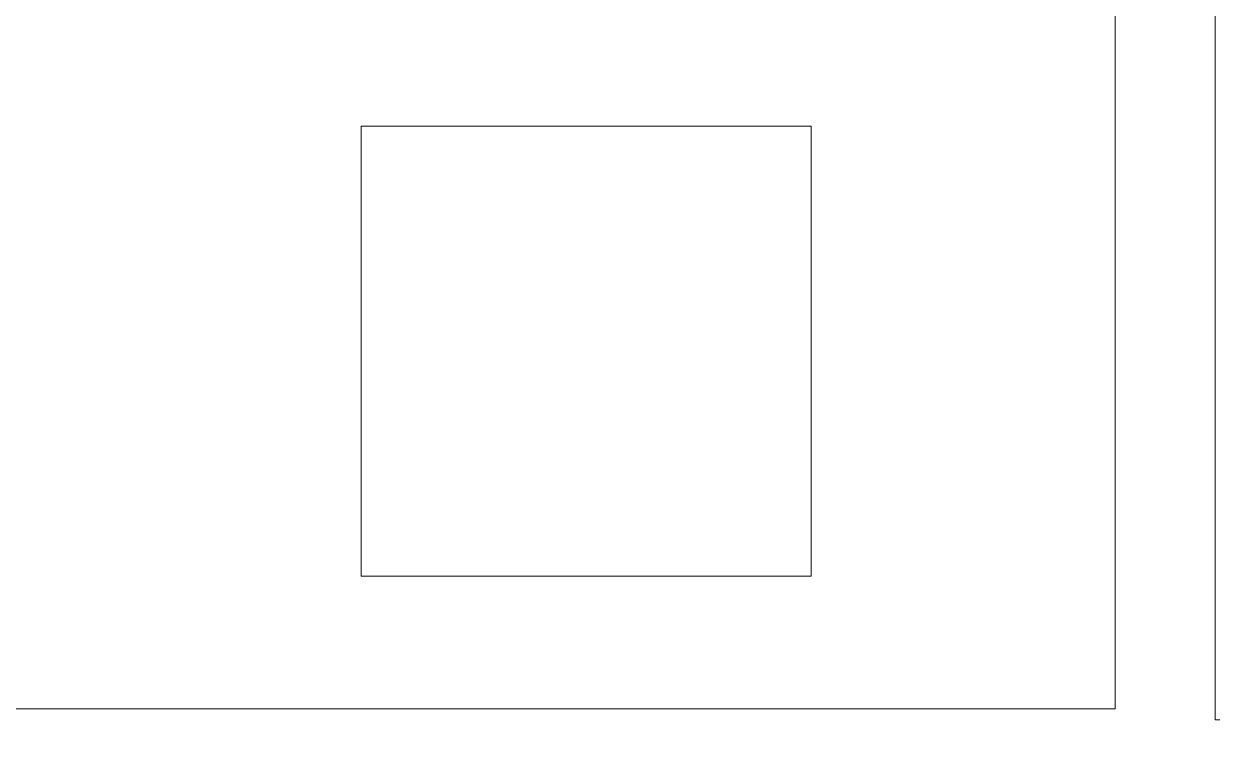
# Model space of a CAD drawing. Header units: millimetres. Extents: x -2143172 to 5255, y -610845 to 279739.
# Drawn here: x -1168756 to -1167567, y -590044 to -589313 of the extents above; entities that cross this region are included whole.
import ezdxf

# ---------------------------------------------------------------- set-up
doc = ezdxf.new("R2010")
doc.units = ezdxf.units.MM
doc.header["$LTSCALE"] = 30
doc.layers.get('0').update_dxf_attribs({"lineweight": 5})
doc.layers.add('LOADING', color=163, linetype='Continuous', lineweight=5)
doc.layers.add('Walls', color=32, linetype='Continuous', lineweight=5)

# ---------------------------------------------------------------- blocks, each defined once
blk = doc.blocks.new('ME19011A-P')
for p, q in [((-0.425, 0), (0.425, 0)), ((-0.425, 0), (-0.425, -0.015)), ((0.425, 0), (0.425, -0.015)), ((-0.425, -0.015), (0.425, -0.015)), ((-0.3675, -0.0198), (-0.2325, -0.0198)), ((-0.3675, -0.0198), (-0.3675, -0.0399)), ((-0.36, -0.015), (-0.36, -0.0198)), ((-0.24, -0.015), (-0.24, -0.0198)), ((-0.2325, -0.0198), (-0.2325, -0.0399)), ((-0.15, -0.015), (-0.15, -0.04)), ((0, -0.015), (0, -0.04)), ((0.1, -0.015), (0.1, -0.045)), ((0.2, -0.045), (0.2, -0.015)), ((0.2818, -0.015), (0.2484, -0.015)), ((0.2484, -0.0243), (0.2484, -0.015)), ((0.2818, -0.0243), (0.2818, -0.015)), ((0.3211, -0.015), (0.2877, -0.015)), ((0.2877, -0.015), (0.2877, -0.0531)), ((0.3211, -0.0531), (0.3211, -0.015)), ((0.3623, -0.015), (0.3289, -0.015)), ((0.3289, -0.015), (0.3289, -0.0531)), ((0.3623, -0.0531), (0.3623, -0.015)), ((0.3682, -0.0243), (0.3682, -0.015)), ((0.3682, -0.015), (0.4016, -0.015)), ((0.4016, -0.0243), (0.4016, -0.015)), ((-0.15, -0.025), (0, -0.025)), ((-0.0402, -0.0312), (-0.0496, -0.0337)), ((-0.0376, -0.0409), (-0.0402, -0.0312)), ((0.1, -0.035), (0.2, -0.035)), ((0.2818, -0.0243), (0.2484, -0.0243)), ((0.3211, -0.0243), (0.2877, -0.0243)), ((0.3623, -0.0243), (0.3289, -0.0243)), ((0.3682, -0.0243), (0.4016, -0.0243)), ((-0.3675, -0.0399), (-0.2325, -0.0399)), ((-0.15, -0.04), (-0.1187, -0.04)), ((-0.0887, -0.04), (-0.0637, -0.04)), ((-0.0606, -0.0371), (-0.0787, -0.0432)), ((-0.0787, -0.0432), (-0.077, -0.0497)), ((-0.0582, -0.046), (-0.077, -0.0497)), ((-0.047, -0.0434), (-0.0376, -0.0409)), ((-0.0379, -0.04), (0, -0.04)), ((0.1, -0.045), (0.2, -0.045)), ((0.2877, -0.0531), (0.3211, -0.0531)), ((0.3289, -0.0531), (0.3623, -0.0531))]:
    blk.add_line(p, q)
at = {"color": 8, "const_width": 0.000601}
for points in [[(0.3044, -0.0531, -0.184574), (0.2977, -0.0636, -1.44364), (0.2961, -0.0581, -0.837915), (0.2969, -0.0664, -0.30536), (0.2839, -0.062, -1.584726), (0.2894, -0.0609, -0.253153), (0.2827, -0.0684, -0.874198), (0.2775, -0.0585, -0.915253), (0.2791, -0.0658, -0.223821), (0.2683, -0.0644, -1.703343), (0.272, -0.0597, -0.588962), (0.2621, -0.068, -0.717795), (0.2625, -0.0581, -0.983104), (0.2645, -0.0644, -0.326362), (0.2534, -0.0609, -0.758716), (0.2609, -0.0514, -0.906186), (0.2593, -0.0565, -0.189488), (0.2526, -0.0522, -0.7948), (0.2613, -0.0423, -1.223996), (0.2574, -0.047, -0.072149), (0.2534, -0.0403, -0.645886), (0.2609, -0.0324, -1.366917), (0.2574, -0.0371, -0.078415), (0.2542, -0.0308, -0.723006), (0.2613, -0.0256, -1.105484), (0.2582, -0.0292, -0.221197), (0.2566, -0.0243, -0.221197)], [(0.3456, -0.0531, 0.184574), (0.3523, -0.0636, 1.44364), (0.3539, -0.0581, 0.837915), (0.3531, -0.0664, 0.30536), (0.3661, -0.062, 1.584726), (0.3606, -0.0609, 0.253153), (0.3673, -0.0684, 0.874198), (0.3725, -0.0585, 0.915253), (0.3709, -0.0658, 0.223821), (0.3817, -0.0644, 1.703343), (0.378, -0.0597, 0.588962), (0.3879, -0.068, 0.717795), (0.3875, -0.0581, 0.983104), (0.3855, -0.0644, 0.326362), (0.3966, -0.0609, 0.758716), (0.3891, -0.0514, 0.906186), (0.3907, -0.0565, 0.189488), (0.3974, -0.0522, 0.7948), (0.3887, -0.0423, 1.223996), (0.3926, -0.047, 0.072149), (0.3966, -0.0403, 0.645886), (0.3891, -0.0324, 1.366917), (0.3926, -0.0371, 0.078415), (0.3958, -0.0308, 0.723006), (0.3887, -0.0256, 1.105484), (0.3918, -0.0292, 0.221197), (0.3934, -0.0243, 0.221197)]]:
    blk.add_lwpolyline(points, format="xyb", dxfattribs=at)
blk.add_lwpolyline([(-0.1187, -0.0482), (-0.0887, -0.0482), (-0.0887, -0.0382), (-0.1187, -0.0382)], close=True)
blk.add_circle((-0.0537, -0.04), 0.0075)
for centre, radius, start, end in [((-0.1037, -0.04), 0.01, 10.4593, 169.5407), ((-0.1037, -0.04), 0.0075, 14.0075, 165.9925), ((-0.0537, -0.04), 0.01, 45, 180)]:
    blk.add_arc(centre, radius, start, end)
blk = doc.blocks.new('M.44.57.64')
at = {"layer": 'LOADING', "xscale": 1000.000000000002, "yscale": 1000.000000000002, "zscale": 1000.000000000002, "rotation": 225.9999036123427}
blk.add_blockref('ME19011A-P', (-80806.9, 16720.7), dxfattribs=at)

msp = doc.modelspace()

# ---------------------------------------------------------------- linework, layer by layer
at = {"layer": 'LOADING', "elevation": 0.1}
msp.add_lwpolyline([(-1167968.1, -589865.7), (-1168418.1, -589865.7), (-1168418.1, -589415.7), (-1167968.1, -589415.7)], close=True, dxfattribs=at)
at = {"layer": 'Walls'}
for p, q in [((-1167664, -589998.1, 0.1), (-1167664, -586268.1, 0.1)), ((-1171264, -589998.1, 0.1), (-1167664, -589998.1, 0.1))]:
    msp.add_line(p, q, dxfattribs=at)

# ---------------------------------------------------------------- block references
at = {"layer": 'LOADING', "rotation": 224.0000963876573}
msp.add_blockref('M.44.57.64', (-1237306.8, -633689.6, 0.1), dxfattribs=at)

doc.saveas('drawing.dxf')
